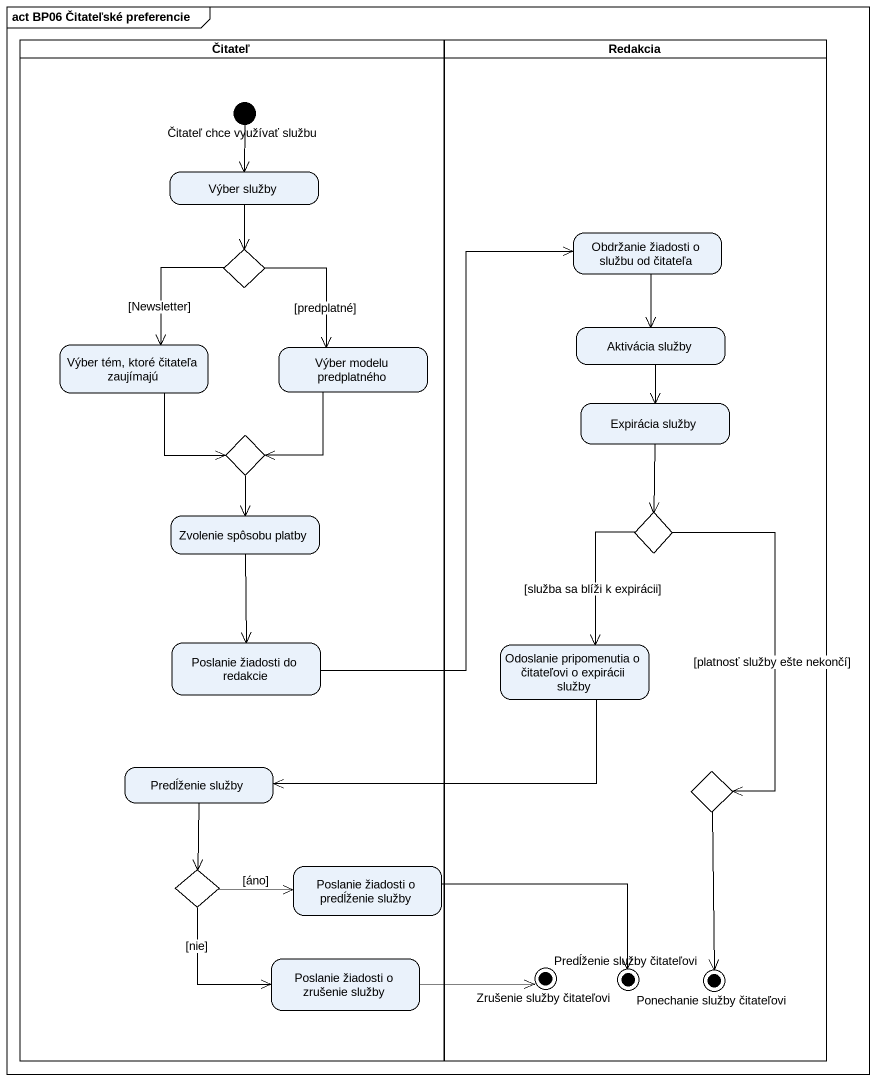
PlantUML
@startuml
mainframe act BP06 Čitateľské preferencie
hide empty description
state Čitateľ <<partition>> {
  state "Čitateľ chce využívať službu" as Čitateľ_chce_využívať_službu <<start>>
  state "Výber služby" as Výber_služby
  state choice1 <<choice>>
  state "Výber tém, ktoré čitateľa zaujímajú" as Výber_tém_ktoré_čitateľa
  state "Výber modelu predplatného" as Výber_modelu_predplatného
  state choice2 <<choice>>
  state "Zvolenie spôsobu platby" as Zvolenie_spôsobu_platby
  state "Poslanie žiadosti do redakcie" as Poslanie_žiadosti_do
  state "Predĺženie služby" as Predĺženie_služby
  state choice5 <<choice>>
  state "Poslanie žiadosti o predĺženie služby" as Poslanie_žiadosti_o
  state "Poslanie žiadosti o zrušenie služby" as Poslanie_žiadosti_o_2
}
state Redakcia <<partition>> {
  state "Obdržanie žiadosti o službu od čitateľa" as Obdržanie_žiadosti_o_službu
  state "Aktivácia služby" as Aktivácia_služby
  state "Expirácia služby" as Expirácia_služby
  state choice3 <<choice>>
  state "Odoslanie pripomenutia o čitateľovi o expirácii služby" as Odoslanie_pripomenutia_o
  state choice4 <<choice>>
  state "Zrušenie služby čitateľovi" as Zrušenie_služby_čitateľovi <<end>>
  state "Predĺženie služby čitateľovi" as Predĺženie_služby_čitateľovi <<end>>
  state "Ponechanie služby čitateľovi" as Ponechanie_služby_čitateľovi <<end>>
}
Čitateľ_chce_využívať_službu --> Výber_služby
Výber_služby --> choice1
choice1 --> Výber_tém_ktoré_čitateľa : [Newsletter]
choice1 --> Výber_modelu_predplatného : [predplatné]
Obdržanie_žiadosti_o_službu --> Aktivácia_služby
Výber_tém_ktoré_čitateľa --> choice2
Výber_modelu_predplatného --> choice2
Aktivácia_služby --> Expirácia_služby
choice2 --> Zvolenie_spôsobu_platby
Expirácia_služby --> choice3
Zvolenie_spôsobu_platby --> Poslanie_žiadosti_do
choice3 --> Odoslanie_pripomenutia_o : [služba sa blíži k expirácii]
choice3 --> choice4 : [platnosť služby ešte nekončí]
Poslanie_žiadosti_do -up-> Obdržanie_žiadosti_o_službu
Odoslanie_pripomenutia_o -left-> Predĺženie_služby
Predĺženie_služby --> choice5
choice4 --> Ponechanie_služby_čitateľovi
choice5 -right-> Poslanie_žiadosti_o : [áno]
choice5 --> Poslanie_žiadosti_o_2 : [nie]
Poslanie_žiadosti_o -right-> Predĺženie_služby_čitateľovi
Poslanie_žiadosti_o_2 -right-> Zrušenie_služby_čitateľovi
@enduml
